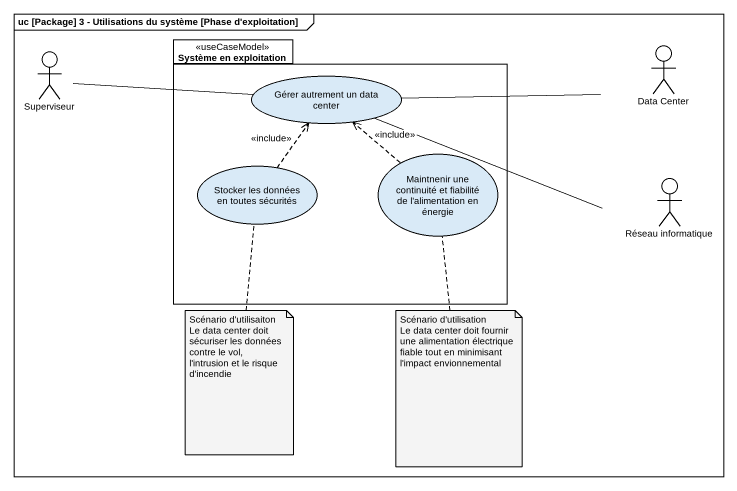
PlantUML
@startuml
mainframe uc [Package] 3 - Utilisations du système [Phase d'exploitation]
actor Superviseur
package "Système en exploitation" as Système_en_exploitation <<useCaseModel>> {
  usecase "Gérer autrement un data center" as Gérer_autrement_un_data
  usecase "Stocker les données en toutes sécurités" as Stocker_les_données_en
  usecase "Maintnenir une continuité et fiabilité de l'alimentation en énergie" as Maintnenir_une_continuité
}
actor "Data Center" as Data_Center
actor "Réseau informatique" as Réseau_informatique
Gérer_autrement_un_data -left- Superviseur
Gérer_autrement_un_data -right- Data_Center
Gérer_autrement_un_data -right- Réseau_informatique
Stocker_les_données_en .up.> Gérer_autrement_un_data : <<include>>
Maintnenir_une_continuité .up.> Gérer_autrement_un_data : <<include>>
note bottom of Stocker_les_données_en
  Scénario d'utilisaiton
  Le data center doit sécuriser les données contre le vol, l'intrusion et le risque d'incendie
end note
note bottom of Maintnenir_une_continuité
  Scénario d'utilisation
  Le data center doit fournir une alimentation électrique fiable tout en minimisant l'impact envionnemental
end note
@enduml
